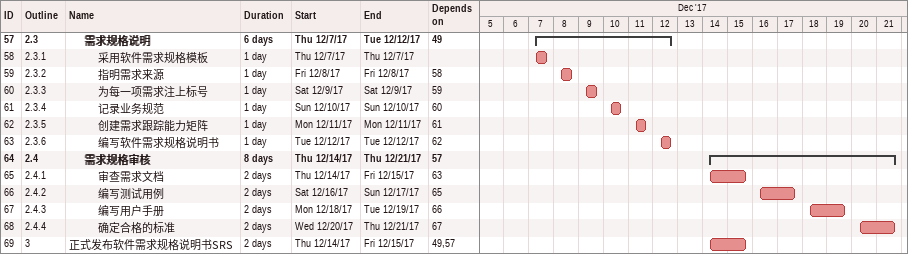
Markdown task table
| ID | WBS | Task | Duration | Start | Finish | Predecessors |
|---|---|---|---|---|---|---|
| 57 | 2.3 | **需求规格说明** | 6d | 2017-12-07 | 2017-12-12 | 49 |
| 58 | 2.3.1 | 采用软件需求规格模板 | 1d | 2017-12-07 | 2017-12-07 |  |
| 59 | 2.3.2 | 指明需求来源 | 1d | 2017-12-08 | 2017-12-08 | 58 |
| 60 | 2.3.3 | 为每一项需求注上标号 | 1d | 2017-12-09 | 2017-12-09 | 59 |
| 61 | 2.3.4 | 记录业务规范 | 1d | 2017-12-10 | 2017-12-10 | 60 |
| 62 | 2.3.5 | 创建需求跟踪能力矩阵 | 1d | 2017-12-11 | 2017-12-11 | 61 |
| 63 | 2.3.6 | 编写软件需求规格说明书 | 1d | 2017-12-12 | 2017-12-12 | 62 |
| 64 | 2.4 | **需求规格审核** | 8d | 2017-12-14 | 2017-12-21 | 57 |
| 65 | 2.4.1 | 审查需求文档 | 2d | 2017-12-14 | 2017-12-15 | 63 |
| 66 | 2.4.2 | 编写测试用例 | 2d | 2017-12-16 | 2017-12-17 | 65 |
| 67 | 2.4.3 | 编写用户手册 | 2d | 2017-12-18 | 2017-12-19 | 66 |
| 68 | 2.4.4 | 确定合格的标准 | 2d | 2017-12-20 | 2017-12-21 | 67 |
| 69 | 3 | 正式发布软件需求规格说明书SRS | 2d | 2017-12-14 | 2017-12-15 | 49, 57 |
